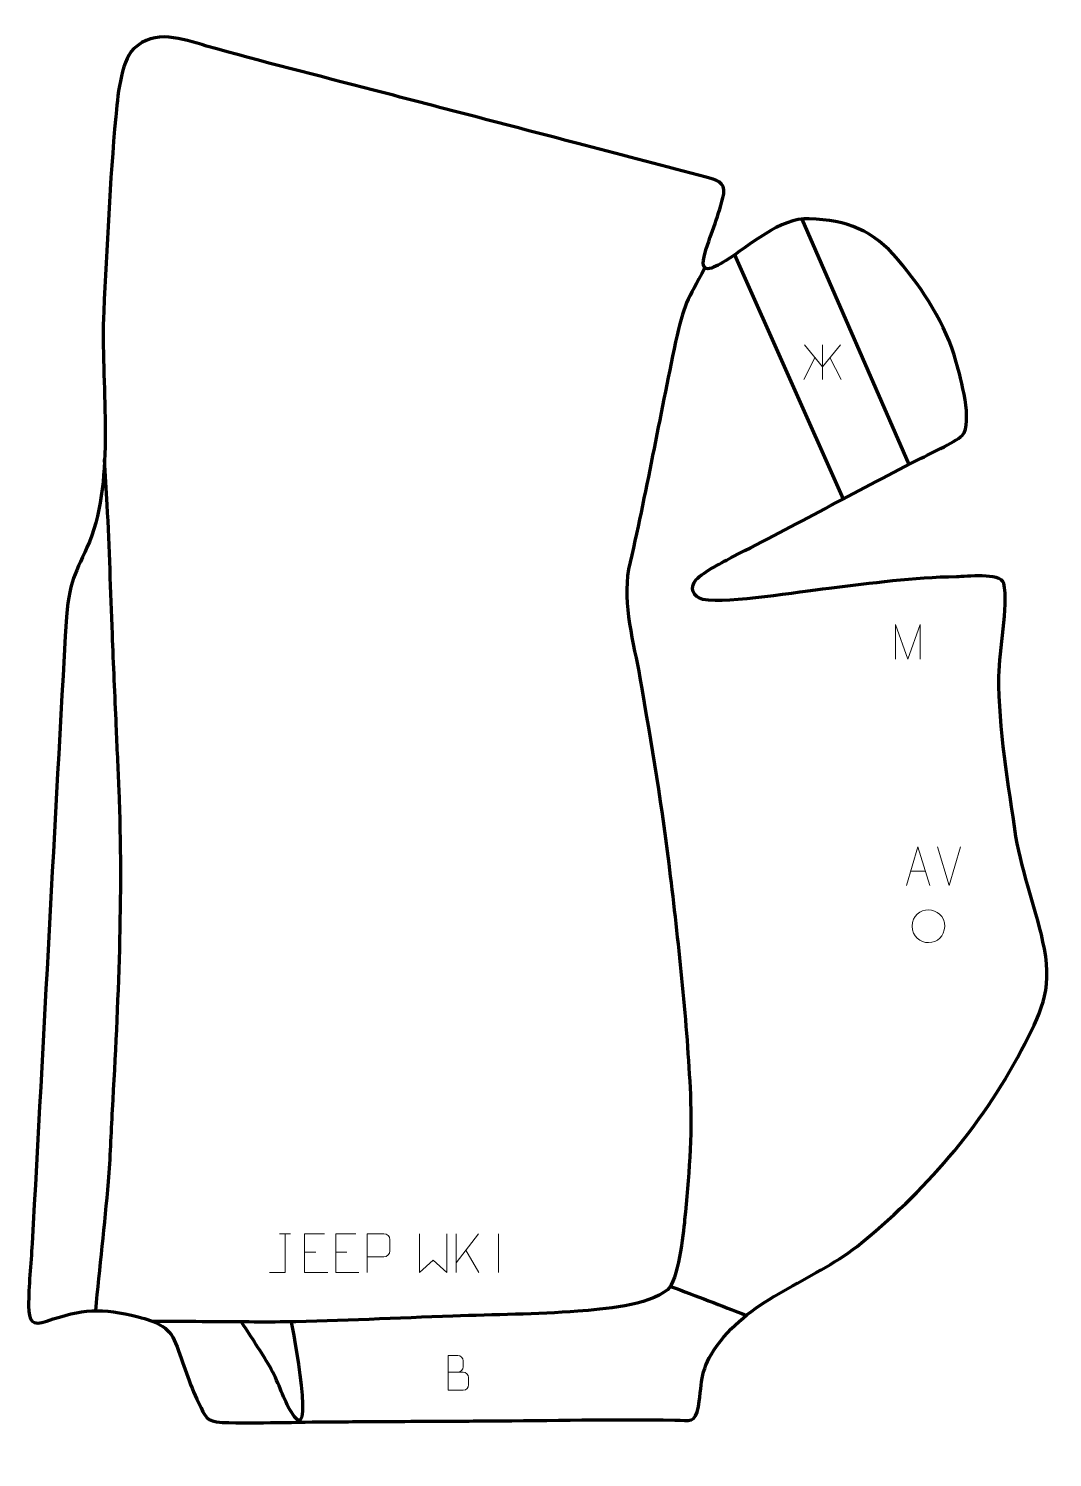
# Model space of a CAD drawing. Header units: millimetres. Extents: x -321 to 337, y -456 to 462.
import ezdxf

# ---------------------------------------------------------------- set-up
doc = ezdxf.new("R2010")
doc.units = ezdxf.units.MM
doc.header["$MEASUREMENT"] = 0
for name, color, linetype in [('layer 1', 7, 'Continuous'), ('layer 2', 7, 'Continuous'), ('layer 3', 7, 'Continuous')]:
    doc.layers.add(name, color=color, linetype=linetype)

msp = doc.modelspace()

# ---------------------------------------------------------------- linework, layer by layer
at = {"layer": 'layer 1', "color": 250, "lineweight": 9}
for points in [[(177.8906, 258.6746), (177.8906, 258.6746), (189.5135, 244.5295), (189.5135, 244.5295)], [(200.996, 258.6746), (200.996, 258.6746), (189.3731, 244.5295), (189.3731, 244.5295)], [(189.4344, 258.6746), (189.4344, 258.6746), (189.4344, 236.3243), (189.4344, 236.3243)], [(177.5406, 236.3243), (177.5406, 236.3243), (184.654, 250.5959), (184.654, 250.5959)], [(201.346, 236.3243), (201.346, 236.3243), (194.2326, 250.3813), (194.2326, 250.3813)], [(270.7661, -88.8105), (270.7661, -88.8105), (263.4443, -63.8569), (263.4443, -63.8569)], [(278.088, -63.8569), (278.088, -63.8569), (270.7662, -88.8105), (270.7662, -88.8105)], [(246.1292, -79.5538), (246.1292, -79.5538), (255.6249, -79.5538), (255.6249, -79.5538)], [(-159.4154, -312.4192), (-159.4154, -312.4192), (-152.2472, -312.4192), (-152.2472, -312.4192)], [(-45.9724, -312.3978), (-45.9724, -312.3978), (-45.9724, -337.3514), (-45.9724, -337.3514)], [(-31.5962, -312.3978), (-31.5962, -312.3978), (-45.9724, -331.0375), (-45.9724, -331.0375)], [(-18.6216, -312.3875), (-18.6216, -312.3875), (-18.6216, -337.3616), (-18.6216, -337.3616)], [(-143.2642, -324.2989), (-143.2642, -324.2989), (-136.0961, -324.2989), (-136.0961, -324.2989)], [(-123.2642, -324.2989), (-123.2642, -324.2989), (-116.0961, -324.2989), (-116.0961, -324.2989)], [(-31.2709, -337.2556), (-31.2709, -337.2556), (-39.7414, -322.942), (-39.7414, -322.942)]]:
    msp.add_open_spline(points, degree=3, dxfattribs=at)
for points, knots in [([(236.3165, 56.6107), (236.3165, 56.6107), (236.3165, 78.9649), (236.3165, 78.9649), (236.3165, 78.9649), (236.3165, 78.9649), (244.3106, 56.6107), (244.3106, 56.6107), (244.3106, 56.6107), (244.3106, 56.6107), (252.1566, 78.9644), (252.1566, 78.9644), (252.1566, 78.9644), (252.1566, 78.9644), (252.1566, 56.6107), (252.1566, 56.6107)], [0, 0, 0, 0, 0.2, 0.2, 0.2, 0.2, 0.4, 0.4, 0.4, 0.4, 0.6, 0.6, 0.6, 0.6, 1, 1, 1, 1]), ([(243.4066, -88.8032), (243.4066, -88.8032), (250.7776, -63.8497), (250.7776, -63.8497), (250.7776, -63.8497), (250.7776, -63.8497), (258.3475, -88.8032), (258.3475, -88.8032)], [0, 0, 0, 0, 0.33333333, 0.33333333, 0.33333333, 0.33333333, 1, 1, 1, 1]), ([(247.0321, -114.801), (247.1028, -108.1606), (252.3768, -104.3146), (257.5321, -104.4116), (257.5321, -104.4116), (262.6874, -104.3146), (267.9614, -108.378), (268.0321, -115.0184), (268.0321, -115.0184), (267.6619, -121.3477), (263.22, -125.3784), (257.5321, -125.4078), (257.5321, -125.4078), (252.3768, -125.5048), (247.1028, -121.4414), (247.0321, -114.801)], [0, 0, 0, 0, 0.2, 0.2, 0.2, 0.2, 0.4, 0.4, 0.4, 0.4, 0.6, 0.6, 0.6, 0.6, 1, 1, 1, 1]), ([(-165.8533, -337.3728), (-165.8533, -337.3728), (-155.8313, -337.3728), (-155.8313, -337.3728), (-155.8313, -337.3728), (-155.8313, -337.3728), (-155.8313, -312.4192), (-155.8313, -312.4192)], [0, 0, 0, 0, 0.33333333, 0.33333333, 0.33333333, 0.33333333, 1, 1, 1, 1]), ([(-130.3903, -312.4192), (-130.3903, -312.4192), (-143.2642, -312.4192), (-143.2642, -312.4192), (-143.2642, -312.4192), (-143.2642, -312.4192), (-143.2642, -337.3728), (-143.2642, -337.3728), (-143.2642, -337.3728), (-143.2642, -337.3728), (-128.3984, -337.3728), (-128.3984, -337.3728)], [0, 0, 0, 0, 0.25, 0.25, 0.25, 0.25, 0.5, 0.5, 0.5, 0.5, 1, 1, 1, 1]), ([(-110.3903, -312.4192), (-110.3903, -312.4192), (-123.2642, -312.4192), (-123.2642, -312.4192), (-123.2642, -312.4192), (-123.2642, -312.4192), (-123.2642, -337.3728), (-123.2642, -337.3728), (-123.2642, -337.3728), (-123.2642, -337.3728), (-108.3984, -337.3728), (-108.3984, -337.3728)], [0, 0, 0, 0, 0.25, 0.25, 0.25, 0.25, 0.5, 0.5, 0.5, 0.5, 1, 1, 1, 1]), ([(-103.1634, -337.3728), (-103.1634, -337.3728), (-103.1634, -312.4192), (-103.1634, -312.4192), (-103.1634, -312.4192), (-99.5684, -312.4192), (-95.9731, -312.4192), (-92.3777, -312.4192), (-92.3777, -312.4192), (-90.0525, -312.4571), (-88.4951, -313.9472), (-88.4993, -316.3133), (-88.4993, -316.3133), (-88.4997, -318.349), (-88.4997, -321.4083), (-88.4993, -323.4443), (-88.4993, -323.4443), (-88.5058, -325.3197), (-90.318, -327.2616), (-92.3276, -327.2807), (-92.3276, -327.2807), (-92.3276, -327.2807), (-103.1634, -327.2807), (-103.1634, -327.2807)], [0, 0, 0, 0, 0.14285714, 0.14285714, 0.14285714, 0.14285714, 0.28571429, 0.28571429, 0.28571429, 0.28571429, 0.42857143, 0.42857143, 0.42857143, 0.42857143, 0.57142857, 0.57142857, 0.57142857, 0.57142857, 0.71428571, 0.71428571, 0.71428571, 0.71428571, 1, 1, 1, 1]), ([(-69.4642, -312.3956), (-69.4642, -312.3956), (-69.4642, -337.3536), (-69.4642, -337.3536), (-69.4642, -337.3536), (-69.4642, -337.3536), (-60.6215, -329.2889), (-60.6215, -329.2889), (-60.6215, -329.2889), (-60.6215, -329.2889), (-51.7791, -337.353), (-51.7791, -337.353), (-51.7791, -337.353), (-51.7791, -337.353), (-51.7791, -312.3956), (-51.7791, -312.3956)], [0, 0, 0, 0, 0.2, 0.2, 0.2, 0.2, 0.4, 0.4, 0.4, 0.4, 0.6, 0.6, 0.6, 0.6, 1, 1, 1, 1]), ([(-51.1526, -401.3193), (-47.8936, -401.3189), (-44.6342, -401.3189), (-41.3745, -401.3193), (-41.3745, -401.3193), (-39.6052, -401.3348), (-37.8823, -402.8898), (-37.8823, -404.7256), (-37.8823, -404.7256), (-37.8826, -405.7364), (-37.8826, -408.4677), (-37.8823, -409.4788), (-37.8823, -409.4788), (-37.8664, -411.1429), (-39.2477, -412.9467), (-41.3271, -412.9315), (-41.3271, -412.9315), (-44.5871, -412.9312), (-47.8468, -412.9312), (-51.1061, -412.9315), (-51.1061, -412.9315), (-51.1061, -405.4811), (-51.1061, -398.031), (-51.1061, -390.5812), (-51.1061, -390.5812), (-48.98, -390.5812), (-46.8536, -390.5812), (-44.7271, -390.5812), (-44.7271, -390.5812), (-43.2216, -390.5654), (-41.3436, -392.2766), (-41.3277, -394.0343), (-41.3277, -394.0343), (-41.3281, -395.8849), (-41.3281, -396.0156), (-41.3277, -397.8665), (-41.3277, -397.8665), (-41.3123, -399.7171), (-42.9732, -401.3348), (-44.7736, -401.3193)], [0, 0, 0, 0, 0.09090909, 0.09090909, 0.09090909, 0.09090909, 0.18181818, 0.18181818, 0.18181818, 0.18181818, 0.27272727, 0.27272727, 0.27272727, 0.27272727, 0.36363636, 0.36363636, 0.36363636, 0.36363636, 0.45454545, 0.45454545, 0.45454545, 0.45454545, 0.54545455, 0.54545455, 0.54545455, 0.54545455, 0.63636364, 0.63636364, 0.63636364, 0.63636364, 0.72727273, 0.72727273, 0.72727273, 0.72727273, 0.81818182, 0.81818182, 0.81818182, 0.81818182, 1, 1, 1, 1])]:
    msp.add_open_spline(points, degree=3, knots=knots, dxfattribs=at)
at = {"layer": 'layer 2', "color": 242, "lineweight": 200}
msp.add_open_spline([(108.3163, 107.8109), (103.8963, 102.6443), (106.2062, 96.7152), (112.635, 95.0344), (112.635, 95.0344), (130.4738, 92.1339), (173.4576, 99.8817), (193.5, 102.183), (193.5, 102.183), (221.2792, 105.371), (247.5022, 109.2053), (275.6154, 109.5389), (275.6154, 109.5389), (281.8064, 109.8349), (303.2637, 112.3245), (305.9732, 105.5092), (305.9732, 105.5092), (308.992, 89.6426), (302.8856, 63.3203), (302.7893, 45.6193), (302.7893, 45.6193), (302.6078, 12.2644), (308.7953, -24.0589), (313.7502, -57.1464), (313.7502, -57.1464), (317.9635, -82.1662), (327.3331, -104.9586), (332.037, -129.346), (332.037, -129.346), (337.1703, -156.846), (329.4965, -170.9944), (317.0671, -194.7254), (317.0671, -194.7254), (291.3668, -243.7938), (254.7674, -285.8244), (211.7442, -320.5027), (211.7442, -320.5027), (182.5462, -343.2313), (144.1851, -353.1584), (121.6665, -384.313), (121.6665, -384.313), (110.6079, -399.8817), (112.4905, -405.947), (109.7499, -423.4309), (109.7499, -423.4309), (107.8042, -434.309), (104.329, -432.2944), (94.6493, -432.1301), (94.6493, -432.1301), (54.9247, -431.4751), (14.7409, -432.4221), (-25.0428, -432.6407), (-25.0428, -432.6407), (-31.709, -432.6773), (-38.3751, -432.7139), (-45.0413, -432.7506), (-45.0413, -432.7506), (-65.0398, -432.8604), (-85.0383, -432.9703), (-105.0368, -433.0802), (-105.0368, -433.0802), (-111.703, -433.1168), (-118.3691, -433.1534), (-125.0353, -433.19), (-125.0353, -433.19), (-148.5495, -433.339), (-172.8877, -434.2781), (-196.2999, -433.6039), (-196.2999, -433.6039), (-206.8068, -433.0908), (-206.9729, -429.8917), (-211.255, -421.2073), (-211.255, -421.2073), (-217.6004, -408.1856), (-220.9032, -395.8473), (-226.1329, -382.6964), (-226.1329, -382.6964), (-230.6006, -371.4618), (-239.2617, -368.6678), (-250.1372, -365.7998), (-250.1372, -365.7998), (-273.7546, -359.8501), (-286.0346, -360.5664), (-308.9385, -368.5839), (-308.9385, -368.5839), (-318.3288, -371.871), (-320.5415, -368.3144), (-320.5889, -358.8992), (-320.5889, -358.8992), (-320.5921, -345.9484), (-319.0671, -331.8332), (-318.3346, -318.7334), (-318.3346, -318.7334), (-310.8396, -184.5087), (-304.0055, -50.2424), (-296.2636, 83.9674), (-296.2636, 83.9674), (-294.2936, 109.5766), (-288.71, 113.8809), (-279.9213, 136.0325), (-279.9213, 136.0325), (-265.0577, 179.4539), (-274.5163, 234.0456), (-272.3022, 279.9731), (-272.3022, 279.9731), (-270.2868, 321.4184), (-268.3633, 363.7008), (-264.616, 404.9927), (-264.616, 404.9927), (-263.554, 416.696), (-261.5293, 440.2339), (-253.1333, 448.7896), (-253.1333, 448.7896), (-239.1402, 461.7694), (-222.4445, 455.1222), (-206.2862, 450.5674), (-206.2862, 450.5674), (-170.8194, 440.5699), (-134.6195, 431.4972), (-98.9238, 422.2004), (-98.9238, 422.2004), (-53.7968, 410.4471), (-8.6815, 398.6661), (36.4292, 386.8499), (36.4292, 386.8499), (62.5106, 380.0078), (88.5653, 373.0679), (114.6771, 366.3418), (114.6771, 366.3418), (120.7448, 364.7788), (127.4422, 363.2389), (125.9998, 355.5215), (125.9998, 355.5215), (123.1692, 342.1164), (117.8683, 330.7102), (114.0941, 317.8262), (114.0941, 317.8262), (109.5778, 302.4089), (118.5555, 307.4013), (127.2039, 312.5977), (127.2039, 312.5977), (142.311, 322.1485), (162.3422, 340.3513), (180.9141, 339.5877), (180.9141, 339.5877), (205.3507, 338.5829), (222.1147, 332.331), (237.981, 313.2565), (237.981, 313.2565), (254.4133, 293.5017), (268.3736, 272.4249), (275.3993, 247.4806), (275.3993, 247.4806), (278.1956, 237.5523), (286.3204, 208.6801), (279.2527, 200.3482), (279.2527, 200.3482), (274.423, 195.9458), (256.8099, 187.9629), (249.7802, 184.2982), (249.7802, 184.2982), (210.4821, 163.8119), (171.5293, 142.8683), (132.1045, 122.578), (132.1045, 122.578), (125.4847, 119.1711), (113.3509, 112.9341), (108.3163, 107.8109)], degree=3, knots=[0, 0, 0, 0, 0.02325581, 0.02325581, 0.02325581, 0.02325581, 0.04651163, 0.04651163, 0.04651163, 0.04651163, 0.06976744, 0.06976744, 0.06976744, 0.06976744, 0.09302326, 0.09302326, 0.09302326, 0.09302326, 0.11627907, 0.11627907, 0.11627907, 0.11627907, 0.13953488, 0.13953488, 0.13953488, 0.13953488, 0.1627907, 0.1627907, 0.1627907, 0.1627907, 0.18604651, 0.18604651, 0.18604651, 0.18604651, 0.20930233, 0.20930233, 0.20930233, 0.20930233, 0.23255814, 0.23255814, 0.23255814, 0.23255814, 0.25581395, 0.25581395, 0.25581395, 0.25581395, 0.27906977, 0.27906977, 0.27906977, 0.27906977, 0.30232558, 0.30232558, 0.30232558, 0.30232558, 0.3255814, 0.3255814, 0.3255814, 0.3255814, 0.34883721, 0.34883721, 0.34883721, 0.34883721, 0.37209302, 0.37209302, 0.37209302, 0.37209302, 0.39534884, 0.39534884, 0.39534884, 0.39534884, 0.41860465, 0.41860465, 0.41860465, 0.41860465, 0.44186047, 0.44186047, 0.44186047, 0.44186047, 0.46511628, 0.46511628, 0.46511628, 0.46511628, 0.48837209, 0.48837209, 0.48837209, 0.48837209, 0.51162791, 0.51162791, 0.51162791, 0.51162791, 0.53488372, 0.53488372, 0.53488372, 0.53488372, 0.55813953, 0.55813953, 0.55813953, 0.55813953, 0.58139535, 0.58139535, 0.58139535, 0.58139535, 0.60465116, 0.60465116, 0.60465116, 0.60465116, 0.62790698, 0.62790698, 0.62790698, 0.62790698, 0.65116279, 0.65116279, 0.65116279, 0.65116279, 0.6744186, 0.6744186, 0.6744186, 0.6744186, 0.69767442, 0.69767442, 0.69767442, 0.69767442, 0.72093023, 0.72093023, 0.72093023, 0.72093023, 0.74418605, 0.74418605, 0.74418605, 0.74418605, 0.76744186, 0.76744186, 0.76744186, 0.76744186, 0.79069767, 0.79069767, 0.79069767, 0.79069767, 0.81395349, 0.81395349, 0.81395349, 0.81395349, 0.8372093, 0.8372093, 0.8372093, 0.8372093, 0.86046512, 0.86046512, 0.86046512, 0.86046512, 0.88372093, 0.88372093, 0.88372093, 0.88372093, 0.90697674, 0.90697674, 0.90697674, 0.90697674, 0.93023256, 0.93023256, 0.93023256, 0.93023256, 0.95348837, 0.95348837, 0.95348837, 0.95348837, 1, 1, 1, 1], dxfattribs=at)
at = {"layer": 'layer 3', "color": 142, "lineweight": 200}
for points in [[(176.2023, 339.3945), (176.2023, 339.3945), (244.8734, 181.7369), (244.8734, 181.7369)], [(132.8186, 316.3443), (132.8186, 316.3443), (202.7119, 159.5535), (202.7119, 159.5535)], [(91.8922, -346.266), (108.2027, -352.3294), (124.4202, -358.5974), (140.6225, -364.9427)]]:
    msp.add_open_spline(points, degree=3, dxfattribs=at)
for points, knots in [([(113.9436, 308.0052), (102.6304, 287.3233), (100.1446, 284.5032), (95.0579, 260.5498), (95.0579, 260.5498), (84.9151, 211.7301), (76.011, 163.124), (64.9198, 114.4375), (64.9198, 114.4375), (60.8305, 91.7073), (68.1989, 67.1647), (72.1383, 44.6309), (72.1383, 44.6309), (79.6086, 1.9233), (86.5196, -39.5872), (91.6677, -82.6854), (91.6677, -82.6854), (97.1579, -128.948), (102.4202, -176.554), (104.5595, -223.0685), (104.5595, -223.0685), (105.7787, -249.577), (103.5901, -276.9418), (100.906, -303.3343), (100.906, -303.3343), (99.9145, -312.7547), (96.6728, -342.6963), (89.8612, -348.3685), (89.8612, -348.3685), (77.4154, -358.7322), (48.2778, -360.9403), (32.2404, -362.1579), (32.2404, -362.1579), (5.8858, -364.1588), (-21.5109, -364.4116), (-48.0142, -365.3143), (-48.0142, -365.3143), (-83.7595, -366.5385), (-119.8864, -368.4174), (-155.597, -369.0395), (-155.597, -369.0395), (-173.2692, -369.3218), (-191.3303, -368.9156), (-209.0659, -368.8981), (-209.0659, -368.8981), (-219.768, -368.8875), (-230.4701, -368.8773), (-241.1722, -368.8666)], [0, 0, 0, 0, 0.07692308, 0.07692308, 0.07692308, 0.07692308, 0.15384615, 0.15384615, 0.15384615, 0.15384615, 0.23076923, 0.23076923, 0.23076923, 0.23076923, 0.30769231, 0.30769231, 0.30769231, 0.30769231, 0.38461538, 0.38461538, 0.38461538, 0.38461538, 0.46153846, 0.46153846, 0.46153846, 0.46153846, 0.53846154, 0.53846154, 0.53846154, 0.53846154, 0.61538462, 0.61538462, 0.61538462, 0.61538462, 0.69230769, 0.69230769, 0.69230769, 0.69230769, 0.76923077, 0.76923077, 0.76923077, 0.76923077, 0.84615385, 0.84615385, 0.84615385, 0.84615385, 1, 1, 1, 1]), ([(-277.4641, -361.855), (-274.733, -334.2798), (-271.6817, -306.5131), (-269.2774, -278.9333), (-269.2774, -278.9333), (-267.9633, -263.8599), (-267.523, -248.0077), (-266.6657, -232.8073), (-266.6657, -232.8073), (-262.7927, -164.1375), (-259.6868, -95.7243), (-262.4397, -26.9333), (-262.4397, -26.9333), (-262.9991, -13.2864), (-263.672, 0.3559), (-264.2551, 14.0019), (-264.2551, 14.0019), (-265.0886, 33.598), (-265.9395, 53.1933), (-266.778, 72.7892), (-266.778, 72.7892), (-267.9583, 100.4896), (-268.4105, 128.183), (-270.0948, 155.8673), (-270.0948, 155.8673), (-270.6898, 165.5453), (-271.3262, 175.2193), (-271.8807, 184.8999)], [0, 0, 0, 0, 0.125, 0.125, 0.125, 0.125, 0.25, 0.25, 0.25, 0.25, 0.375, 0.375, 0.375, 0.375, 0.5, 0.5, 0.5, 0.5, 0.625, 0.625, 0.625, 0.625, 0.75, 0.75, 0.75, 0.75, 1, 1, 1, 1]), ([(-151.8766, -368.9541), (-151.3394, -371.7058), (-135.2051, -456.1025), (-152.5969, -425.7246), (-152.5969, -425.7246), (-157.6473, -416.9031), (-160.205, -407.053), (-165.6243, -397.7224), (-165.6243, -397.7224), (-171.1558, -388.1985), (-177.464, -379.103), (-183.3231, -369.7718), (-183.3231, -369.7718), (-183.3231, -369.7718), (-183.8475, -368.9228), (-183.8475, -368.9228)], [0, 0, 0, 0, 0.2, 0.2, 0.2, 0.2, 0.4, 0.4, 0.4, 0.4, 0.6, 0.6, 0.6, 0.6, 1, 1, 1, 1])]:
    msp.add_open_spline(points, degree=3, knots=knots, dxfattribs=at)

doc.saveas('drawing.dxf')
